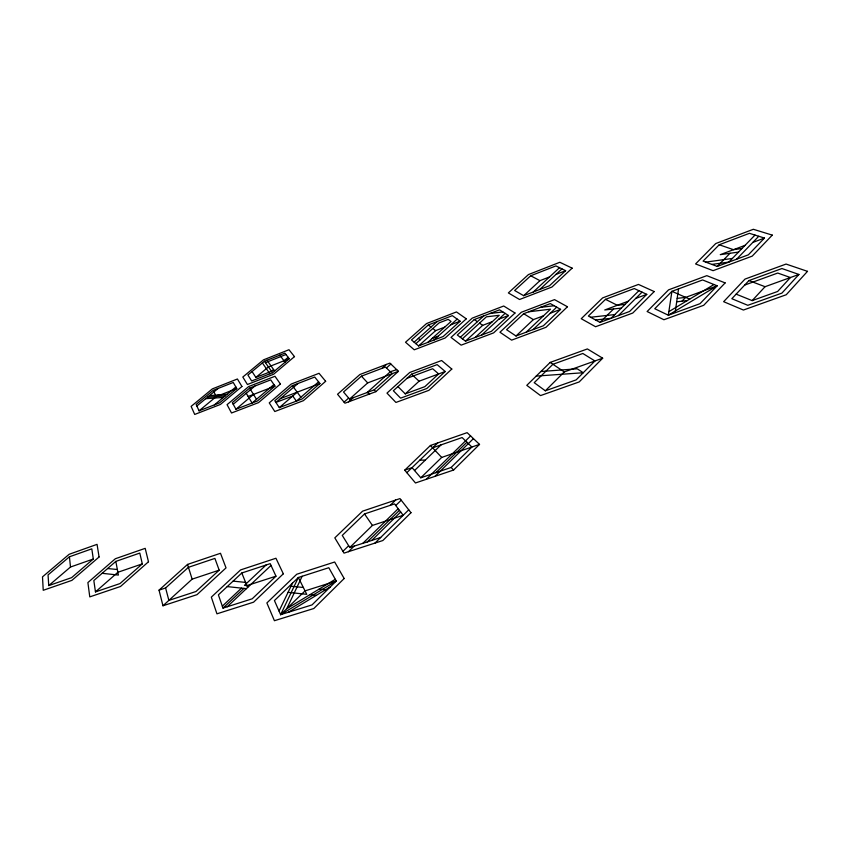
<?xml version="1.0" encoding="UTF-8"?>
<svg xmlns="http://www.w3.org/2000/svg" width="850" height="850" viewBox="0 0 850 850"><rect width="100%" height="100%" fill="white"/><g stroke="black" fill="none" stroke-linecap="round" stroke-linejoin="round"><path stroke-width="1.27" d="M675.378 310.962L678.534 288.883M302.132 576.279L286.79 608.664L335.314 579.307M280.627 614.667L305.033 590.888L336.271 581.007L280.627 614.667L298.361 577.49L328.812 567.715L336.271 581.007L312.024 604.903L280.627 614.667L274.433 600.557L298.361 577.49L306.754 594.331L288.054 592.333M279.055 611.076L292.442 583.206M798.926 274.454L781.915 293.101L747.798 305.309L731.839 298.711L748.935 280.574L781.915 268.536L798.926 274.454L765.064 286.705L752.154 300.613L736.153 294.142M764.458 238.064L748.383 254.819L717.219 266.433L703.088 261.109L719.217 244.758L749.424 233.325L764.458 238.064L752.781 242.452M736.631 259.197L758.753 236.268M754.991 235.078L728.843 262.098L711.854 264.414M681.955 301.197L685.684 297.373L717.177 285.823L702.642 279.947L671.925 291.327L654.755 308.72L668.312 315.212L700.018 303.684L717.177 285.823L668.312 315.212L671.925 291.327L689.69 299.136M717.219 266.433L730.012 253.279M602.682 358.19L579.211 381.926L540.526 395.59L526.788 385.337L550.152 362.429L587.382 348.936L602.682 358.19L564.294 371.918L545.339 390.798L534.214 382.681L552.925 364.289L582.824 353.483L594.936 360.963L576.162 379.886L545.339 390.798M646.776 294.334L629.616 311.461L599.983 322.394L588.381 316.051L605.508 299.349L634.281 288.554L646.776 294.334L635.673 298.456M618.439 315.584L642.026 292.134M453.571 470.039L479.527 444.391L467.128 432.65L430.419 445.485L404.728 470.167L415.469 482.97L453.571 470.039L451.148 467.457L420.782 477.796L412.059 467.638L404.728 470.167M638.913 290.689L611.033 318.314L595.584 319.983M451.148 467.457L471.888 447.026L462.103 437.548L432.629 447.822M374.988 543.076L408.733 509.819M599.983 322.394L613.604 308.954M371.758 540.43L400.701 511.998M362.822 543.341L398.193 508.704M435.891 472.653L466.937 442.234M349.764 547.517L372.428 525.438L403.197 515.27L394.527 503.901L364.522 513.952L342.263 535.404L349.764 547.517L367.232 541.939L399.436 510.34M434.998 476.34L473.439 438.621M348.447 551.692L354.195 546.082M395.76 505.506L401.211 500.193M426.222 479.326L470.592 435.922M342.922 551.321L348.659 545.732M390.161 505.368L395.611 500.066M420.782 477.796L441.692 457.428L479.527 444.391M414.534 470.528L441.076 444.869M406.831 472.674L437.697 442.935M560.586 309.347L543.394 325.752L516.014 335.994L506.579 329.715L523.696 313.714L550.332 303.588L560.586 309.347L550.322 313.214M533.077 329.609L556.697 307.158M275.974 576.183L252.216 598.793L223.008 608.111L218.376 594.851L241.804 572.996L270.204 563.656L275.974 576.183L246.893 585.607L244.449 585.352L266.071 565.016M526.224 332.169L550.471 309.188L528.774 311.78M227.184 606.773L271.023 565.431M516.014 335.994L533.354 319.621L543.511 315.786M222.328 606.156L241.496 588.126M223.008 608.111L243.939 588.391M565.654 270.672L549.514 285.728L523.674 295.694L514.633 290.487L530.708 275.772L555.889 265.923L565.654 270.672L555.964 274.433M508.491 315.499L491.417 331.341L465.492 341.147L457.3 335.017L474.289 319.547L499.556 309.836L508.491 315.499L498.769 319.207M539.771 289.478L561.956 268.876M481.642 335.038L505.102 313.353M445.209 371.503L426.87 388.482L400.605 398.151L393.348 390.756L411.549 374.202L437.144 364.618L445.209 371.503L419.071 381.204L405.259 393.879L397.938 386.58M533.311 291.975L559.513 267.686M475.161 337.493L499.226 315.297L486.402 316.827L462.389 338.831M523.674 295.694L539.941 280.659L549.536 276.93M465.492 341.147L482.694 325.337L492.32 321.661M219.183 570.159L196.01 591.494L168.874 600.387L165.601 587.966L188.434 567.311L214.891 558.397L219.183 570.159L192.143 579.148L162.966 605.774L159.035 590.155L187.531 564.421L220.49 553.286L226.026 567.885L197.009 594.66L162.966 605.774M460.339 337.291L483.714 315.924M460.105 321.204L443.179 336.515L418.572 345.929L411.496 339.936L428.315 324.966L452.328 315.647L460.105 321.204L450.882 324.753M427.752 342.422L451.042 321.459L448.184 319.366L439.121 322.873L415.884 343.655M375.87 391.659L398.448 371.301L389.884 363.099L359.879 374.521L337.546 394.262L344.951 403.197L375.87 391.659L374.202 389.874L349.541 399.096L343.527 392.009L361.42 376.168L385.486 367.019L392.254 373.639L374.202 389.874M433.904 340.064L457.162 319.09M418.572 345.929L435.614 330.639L444.752 327.112M344.08 402.146L348.659 398.055M381.99 368.348L386.389 364.427M349.541 399.096L367.699 382.893L398.448 371.301M414.12 342.157L437.272 321.491M348.489 401.869L353.079 397.768M386.453 367.965L390.851 364.034M142.311 563.879L119.978 583.578L95.455 591.898L93.829 580.529L115.834 561.404L139.793 553.074L142.311 563.879L117.863 572.284L95.455 591.898M318.591 381.852L296.395 401.126L292.751 396.015L275.91 402.443L297.946 383.509M319.908 383.488L302.122 398.947L279.31 407.618L274.794 400.754L292.4 385.645L314.712 377.049L319.908 383.488L280.351 398.629M279.31 407.618L297.181 392.19M93.309 559.013L71.613 577.649L48.748 585.586L48.057 574.908L69.424 556.793L91.8 548.845L93.309 559.013L70.497 567.024L48.748 585.586M274.975 386.102L257.507 400.945L235.96 409.243L232.316 402.634L249.602 388.11L270.714 379.876L274.975 386.102L248.168 396.493M273.902 384.529L252.089 403.038L246.256 393.295M235.96 409.243L253.491 394.432M272.531 372.767L289.234 358.7L284.909 353.132L264.446 361.261L247.903 375.02L251.653 380.959L272.531 372.767L264.446 361.261M273.594 369.527L271.501 371.291L255.871 377.421L252.067 371.556M284.006 360.772L288.139 357.297M233.219 404.271L254.851 386.07M255.871 377.421L268.43 366.924L289.234 358.7M214.423 404.855L235.864 386.984M236.757 388.514L219.587 402.847L199.059 410.826L196.127 404.43L213.127 390.405L233.24 382.468L236.757 388.514L216.304 396.525L213.913 391.914M199.059 410.826L218.153 394.995M196.849 406.013L218.131 388.429M288.416 612.244L330.267 586.925M668.854 311.663L713.979 284.527M265.434 362.652L285.972 354.503M432.034 338.566L438.175 336.207M745.046 245.352L720.269 254.66L738.544 252.078M407.033 378.303L432.661 368.73L438.632 373.936L424.894 386.633L405.259 393.879M628.309 301.197L604.732 309.974L621.371 308.072M744.696 285.069L777.739 273.041L790.404 277.536L777.633 291.476L752.154 300.613M367.232 541.939L380.704 537.444M159.035 590.155L165.601 587.966M396.706 369.633L390.309 371.737L367.094 392.572L369.633 393.986M742.039 248.466L733.508 249.688L719.217 244.758M705.755 262.119L732.381 258.442M490.036 313.501L502.871 311.939M540.292 307.402L554.136 305.724M625.101 304.374L617.323 305.288L605.508 299.349M677.174 298.361L685.684 297.373M676.685 301.803L687.257 300.592M590.58 317.252L614.805 314.574M209.387 395.654L227.067 394.326M540.887 371.514L577.214 368.804L583.249 372.736L536.212 376.093M207.549 397.173L225.208 395.866M205.711 398.692L223.348 397.418M419.826 460.158L425.329 460.094M290.987 586.234L303.344 587.477M319.164 589.082L325.624 589.73M233.091 581.124L245.597 582.399M107.631 568.533L117.353 569.521M309.931 594.671L316.338 595.351M227.226 586.596L246.394 588.657M102.138 573.314L118.384 575.067L115.834 561.404M748.935 280.574L765.064 286.705M530.708 275.772L539.941 280.659M523.696 313.714L533.354 319.621M550.152 362.429L564.294 371.918M474.289 319.547L477.402 321.693M479.506 323.138L482.694 325.337M428.315 324.966L431.024 327.069M432.841 328.493L435.614 330.639M418.37 338.364L420.155 339.841M411.549 374.202L419.071 381.204M430.419 445.485L441.692 457.428M361.42 376.168L367.699 382.893M279.767 355.172L285.09 362.196M292.4 385.645L300.879 397.237M266.985 360.251L274.635 370.993M262.395 362.961L269.907 373.798M364.522 513.952L372.428 525.438M249.602 388.11L256.498 399.298M241.804 572.996L247.648 587.477M187.531 564.421L192.143 579.148M69.424 556.793L70.497 567.024M807.5 271.352L786.25 294.737L743.41 310.038L723.637 301.686L745.004 279.087L786.069 264.063L807.5 271.352M772.278 235.121L752.197 256.137L713.086 270.672L695.576 263.936L715.732 243.557L753.344 229.288L772.278 235.121M725.135 282.901L703.704 305.299L663.914 319.738L647.116 311.525L668.578 289.85L706.828 275.655L725.135 282.901M654.213 291.561L632.761 313.044L595.584 326.729L581.23 318.718L602.629 297.904L638.467 284.431L654.213 291.561M344.176 578.51L313.82 608.515L274.422 620.713L266.879 602.947L296.746 574.239L334.666 562.009L344.176 578.51M410.986 512.699L382.829 540.536L344.016 553.127L334.815 537.869L362.599 511.158L399.967 498.599L410.986 512.699M567.46 306.754L545.966 327.314L511.626 340.138L499.949 332.223L521.326 312.269L554.519 299.625L567.46 306.754M283.326 573.803L253.576 602.183L216.941 613.827L211.331 597.136L240.571 569.925L275.942 558.248L283.326 573.803M572.146 268.154L551.958 287.024L519.552 299.498L508.364 292.921L528.445 274.571L559.831 262.278L572.146 268.154M451.807 369.049L428.868 390.341L395.919 402.443L386.984 393.114L409.721 372.491L441.607 360.517L451.807 369.049M515.004 313.013L493.638 332.871L461.136 345.153L451.021 337.418L472.228 318.134L503.721 306.011L515.004 313.013M466.289 318.814L445.103 338.024L414.258 349.807L405.524 342.242L426.53 323.574L456.461 311.939L466.289 318.814M148.484 561.765L120.519 586.479L89.781 596.881L87.89 582.579L115.334 558.747L145.191 548.346L148.484 561.765M325.646 381.289L303.386 400.679L274.794 411.517L269.248 402.879L291.231 384.051L319.047 373.309L325.646 381.289M99.067 556.994L71.899 580.369L43.233 590.293L42.5 576.863L69.158 554.285L97.059 544.351L99.067 556.994M280.404 383.998L258.538 402.613L231.519 412.994L227.067 404.664L248.657 386.569L274.975 376.284L280.404 383.998M294.483 356.628L273.583 374.255L247.414 384.508L242.813 377.039L263.468 359.869L288.979 349.722L294.483 356.628M241.921 386.495L220.416 404.451L194.703 414.439L191.133 406.385L212.351 388.896L237.426 378.994L241.921 386.495"/></g></svg>
